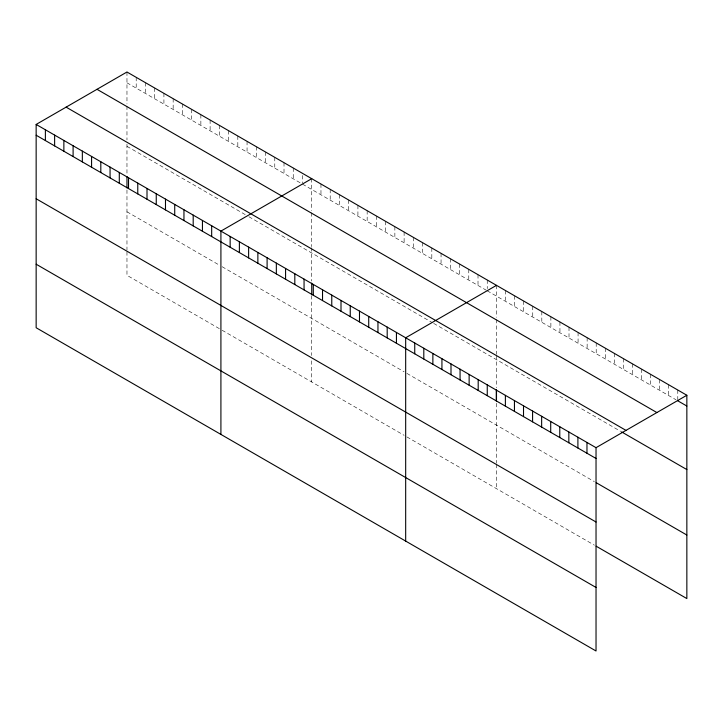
<?xml version="1.0" encoding="UTF-8"?>
<svg xmlns="http://www.w3.org/2000/svg" width="723" height="723" viewBox="0 0 723 723"><rect width="100%" height="100%" fill="white"/><g stroke="black" fill="none" stroke-linecap="round" stroke-linejoin="round"><path stroke-width="0.54" stroke-dasharray="3.62 2.71" d="M126.968 72.011L126.968 103.976M126.968 82.793L300.641 183.064M302.485 184.13L486.326 290.266M487.248 290.8L675.969 399.765M126.968 146.326L247.058 215.662M248.911 216.728L431.821 322.331M433.673 323.398L620.677 431.369M126.968 211.785L219.349 265.115M222.115 266.715L404.112 371.794M406.877 373.393L594.387 481.645M219.349 328.649L126.968 275.318L126.968 250.962M222.115 330.248L404.112 435.318M406.877 436.918L594.387 545.178M677.785 390.022L677.785 399.729M668.721 384.79L668.721 395.571M659.656 379.557L659.656 390.339M650.592 374.315L650.592 385.106M641.527 369.082L641.527 379.873M632.462 363.85L632.462 374.641M623.398 358.617L623.398 369.408M614.333 353.384L614.333 364.175M605.268 348.152L605.268 358.942M596.204 342.919L596.204 353.71M587.139 337.686L587.139 348.468M578.075 332.453L578.075 343.235M569.01 327.221L569.01 338.002M559.945 321.988L559.945 332.77M550.881 316.746L550.881 327.537M541.816 311.514L541.816 322.304M532.752 306.281L532.752 317.072M523.687 301.048L523.687 311.839M514.622 295.815L514.622 306.606M505.558 290.583L505.558 301.374M496.493 285.35L496.493 317.316M496.493 319.43L496.493 354.378M496.493 355.436L496.493 387.718M496.493 403.307L496.493 463.244M496.493 464.302L496.493 488.658M487.248 280.018L487.248 288.649M478.011 274.686L478.011 285.468M468.775 269.345L468.775 280.135M459.539 264.012L459.539 274.803M450.302 258.68L450.302 269.471M441.057 253.348L441.057 264.139M431.821 248.016L431.821 258.798M422.584 242.684L422.584 253.466M413.348 237.352L413.348 248.134M404.112 232.011L404.112 242.801M394.866 226.679L394.866 237.469M385.63 221.346L385.63 232.137M376.394 216.014L376.394 226.805M367.157 210.682L367.157 221.464M357.921 205.35L357.921 216.132M348.676 200.009L348.676 210.8M339.439 194.677L339.439 205.468M330.203 189.345L330.203 200.135M320.967 184.013L320.967 194.803M311.73 178.68L311.73 210.646M311.73 212.761L311.73 246.642M311.73 247.7L311.73 281.048M311.73 295.599L311.73 355.517M311.73 360.813L311.73 381.988M302.485 175.499L302.485 183.055M293.249 168.007L293.249 178.798M284.012 162.675L284.012 173.466M274.776 157.343L274.776 168.134M265.54 152.011L265.54 162.802M256.304 146.679L256.304 157.46M247.058 141.347L247.058 152.128M237.822 136.014L237.822 146.796M228.585 130.673L228.585 141.464M219.349 125.341L219.349 136.132M210.113 120.009L210.113 130.8M200.867 114.677L200.867 125.468M191.631 109.345L191.631 120.126M182.395 104.013L182.395 114.794M173.159 98.671L173.159 109.462M163.922 93.339L163.922 104.13M154.677 88.007L154.677 98.798M145.44 82.675L145.44 93.466M136.204 77.343L136.204 88.125M126.968 106.091L126.968 139.973M126.968 144.211L126.968 174.379M126.968 189.968L126.968 249.905"/><path stroke-width="1.08" d="M36.15 124.437L596.032 447.682L596.032 650.989L36.15 327.745L36.15 124.437L126.968 72.011L686.85 395.255L686.85 598.563L596.204 546.226M311.73 178.68L220.913 231.107L220.913 434.415M496.493 285.35L405.675 337.786L405.675 541.093M596.032 447.682L686.85 395.255M677.785 400.804L686.85 406.037M96.999 89.309L656.882 412.553M66.118 107.14L626.001 430.384M621.581 431.893L686.85 469.57M36.15 135.228L596.032 458.472M596.204 482.693L686.85 535.029M36.15 198.762L596.032 522.006M36.15 264.211L596.032 587.465M586.968 442.449L586.968 453.24M577.903 437.216L577.903 448.007M568.838 431.983L568.838 442.774M559.774 426.751L559.774 437.542M550.709 421.518L550.709 432.309M541.644 416.285L541.644 427.076M532.58 411.053L532.58 421.834M523.515 405.82L523.515 416.602M514.451 400.587L514.451 411.369M505.386 395.354L505.386 406.136M496.493 389.796L496.493 401.229M496.321 390.113L496.321 400.904M487.257 384.88L487.257 395.671M478.192 379.647L478.192 390.438M469.128 374.415L469.128 385.205M460.063 369.182L460.063 379.973M450.998 363.949L450.998 374.74M441.934 358.716L441.934 369.507M432.869 353.484L432.869 364.265M423.805 348.251L423.805 359.033M414.74 343.018L414.74 353.8M396.439 332.444L396.439 343.235M387.194 327.112L387.194 337.903M377.957 321.78L377.957 332.571M368.721 316.448L368.721 327.239M359.485 311.116L359.485 321.898M350.248 305.784L350.248 316.566M341.003 300.443L341.003 311.233M331.767 295.111L331.767 305.901M322.53 289.778L322.53 300.569M313.294 284.446L313.294 295.237M311.73 283.127L311.73 294.559M304.058 279.114L304.058 289.896M294.812 273.782L294.812 284.564M285.576 268.441L285.576 279.232M276.34 263.109L276.34 273.9M267.103 257.777L267.103 268.567M257.867 252.444L257.867 263.235M248.622 247.112L248.622 257.903M239.385 241.78L239.385 252.562M230.149 236.448L230.149 247.23M211.676 225.775L211.676 236.566M202.44 220.443L202.44 231.233M193.195 215.111L193.195 225.901M183.958 209.778L183.958 220.56M174.722 204.446L174.722 215.228M165.486 199.105L165.486 209.896M156.249 193.773L156.249 204.564M147.004 188.441L147.004 199.232M137.768 183.109L137.768 193.9M128.531 177.777L128.531 188.558M126.968 176.457L126.968 187.89M119.295 172.445L119.295 183.226M110.059 167.103L110.059 177.894M100.813 161.771L100.813 172.562M91.577 156.439L91.577 167.23M82.341 151.107L82.341 161.898M73.104 145.775L73.104 156.557M63.868 140.443L63.868 151.224M54.623 135.111L54.623 145.892M45.386 129.769L45.386 140.56"/></g></svg>
